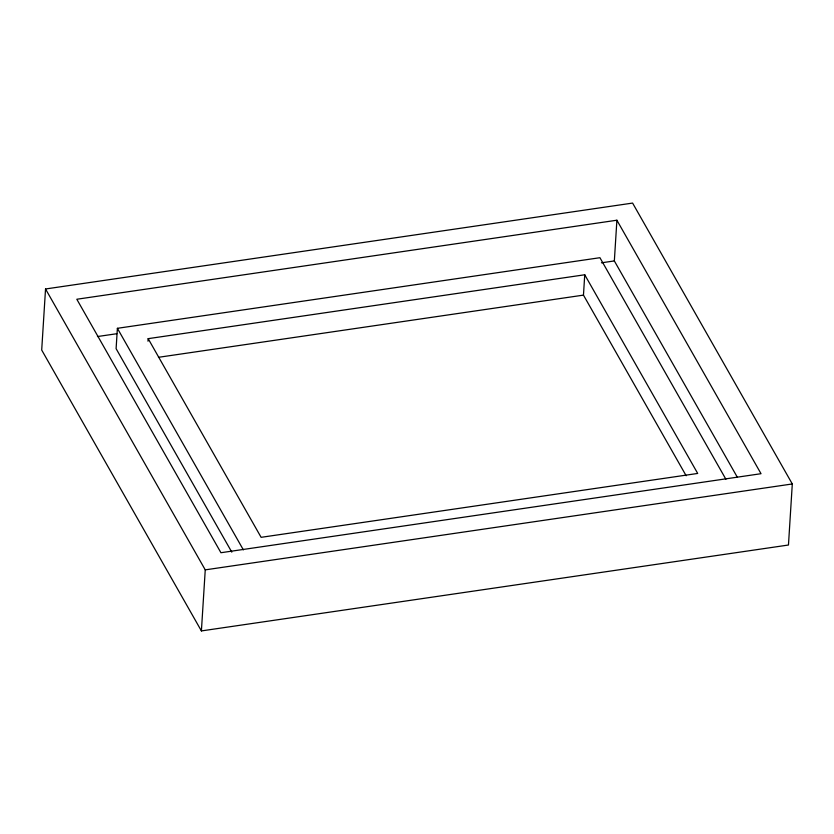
<?xml version="1.0" encoding="UTF-8"?>
<svg xmlns="http://www.w3.org/2000/svg" width="834" height="834" viewBox="0 0 834 834"><rect width="100%" height="100%" fill="white"/><g stroke="black" fill="none" stroke-linecap="round" stroke-linejoin="round"><path stroke-width="1.25" d="M45.536 288.981L41.7 350.04L201.401 630.921L788.464 545.019L792.3 483.96L632.599 203.079L45.536 288.981L205.247 569.862L201.401 630.921M725.903 479.258L599.927 257.706L117.385 328.315L116.103 348.664L231.8 552.139M147.993 341.2L148.16 338.656L584.738 274.772L697.704 473.441L261.115 537.325L148.16 338.656M686.153 475.734L583.466 295.121L584.738 274.772M737.235 477.058L614.345 260.927L616.899 220.218L76.811 299.25L220.937 552.723L761.025 473.702L616.899 220.218M97.453 336.55L116.791 333.725M601.45 262.814L614.345 260.927M158.47 357.306L583.466 295.121M205.247 569.862L792.3 483.96M117.385 328.315L243.361 549.867"/></g></svg>
